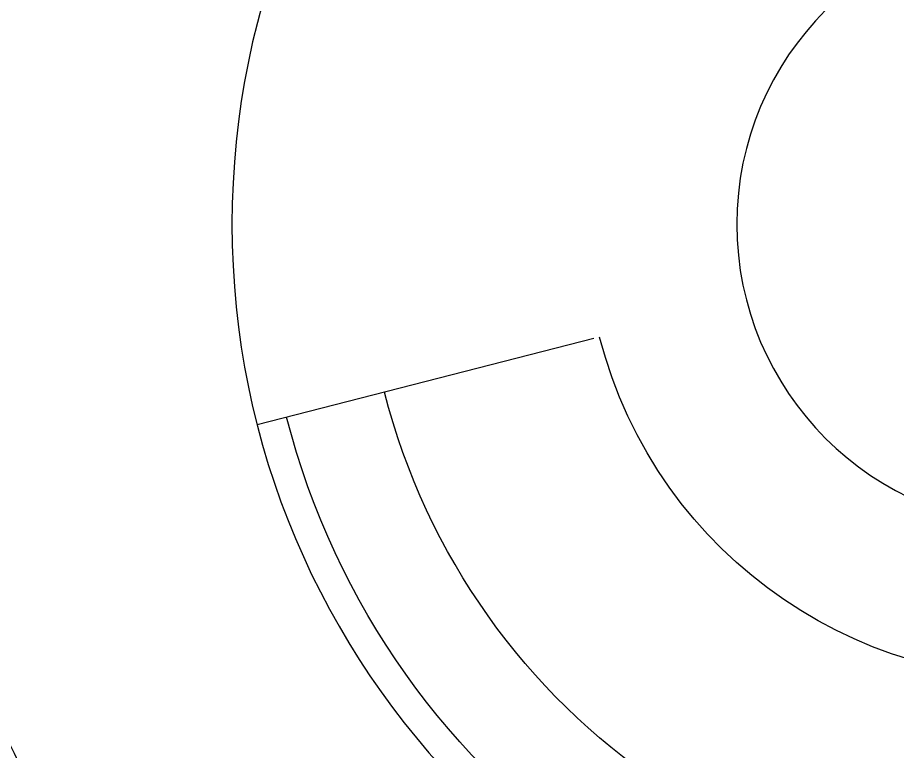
# Model space of a CAD drawing. Header units: millimetres. Extents: x -1030105 to 906887, y -616134 to 1220667.
# Drawn here: x -79223 to -77481, y 507964 to 509418 of the extents above; entities that cross this region are included whole.
import ezdxf

# ---------------------------------------------------------------- set-up
doc = ezdxf.new("R2010")
doc.units = ezdxf.units.MM
doc.header["$MEASUREMENT"] = 0
doc.layers.add('A-Furniture', color=143, linetype='Continuous')

# ---------------------------------------------------------------- blocks, each defined once
blk = doc.blocks.new('ggsr4')
blk.add_line((141076.7, 1125540.1), (140402.5, 1125678))
at = {"color": 0}
blk.add_circle((141970, 1125357.5), 600, dxfattribs=at)
for radius in [1540, 1340, 900]:
    blk.add_arc((141970, 1125357.5), radius, 280.3625, 168.4458, dxfattribs=at)
at = {"layer": 'A-Furniture', "color": 8, "linetype": 'Continuous', "ltscale": 50}
blk.add_circle((141970, 1125357.5), 1600, dxfattribs=at)
blk.add_arc((141970, 1125357.5), 1540, 280.3625, 168.4458, dxfattribs=at)
blk = doc.blocks.new('FUR')
at = {"layer": 'A-Furniture'}
for p, xscale, rotation in [((-229801.8, 1102697.5), -1, 182.8269729975592), ((237660.4, 1084745.3), -0.9999999999999997, 158.8499458727467)]:
    blk.add_blockref('ggsr4', p, dxfattribs=dict(at, xscale=xscale, rotation=rotation))
blk = doc.blocks.new('BỐ TRÍ LAY OUT')
at = {"layer": 'A-Furniture', "color": 3}
blk.add_blockref('FUR', (48783.7, 18654.7), dxfattribs=at)
blk = doc.blocks.new('KIẾN TRÚC')
h = blk.add_hatch(color=9)
h.dxf.hatch_style = 1
edge = h.paths.add_edge_path(flags=16)
edge.add_line((62282, 27412), (55232.8, 27412))
edge.add_arc((32545.5, 30716.7), 22926.7, 284.53695, 351.71258, ccw=False)
edge.add_line((38300.2, 8523.9), (13217.5, 8523.9))
edge.add_arc((23753.1, 24110.8), 18813.6, 227.76772, 235.9443, ccw=False)
edge.add_arc((7788.8, 12733.4), 4187, 236.059, 322.4361, ccw=False)
edge.add_arc((13873.6, 18503.3), 12505.3, 190.83274, 227.66057, ccw=False)
edge.add_arc((25477.5, 20792.2), 24332.7, 180.68322, 190.99113, ccw=False)
edge.add_arc((3282.9, 20557.2), 2137.1, 101.0808, 181.4794, ccw=False)
edge.add_line((2872.2, 22654.5), (4986.1, 23013.1))
edge.add_arc((28039.7, 24288.4), 23088.9, 153.20143, 183.1663, ccw=False)
edge.add_arc((10232.3, 40544.6), 6483.1, 182.84011, 244.39627, ccw=False)
edge.add_arc((-6425, 39970.9), 10185.3, 1.42081, 26.70696)
edge.add_arc((10590.6, 49414.3), 9292.7, 144.71332, 211.57549, ccw=False)
edge.add_arc((-12326.2, 64090.2), 17935.6, 328.73754, 356.18995)
edge.add_arc((16735.3, 62308.6), 11181, 84.12439, 176.97619, ccw=False)
edge.add_arc((20709, 99752.5), 26473.2, 263.86537, 288.48696)
edge.add_arc((35667.4, 54479.7), 21207.1, 73.35107, 108.03024, ccw=False)
edge.add_arc((44765.5, 84516.2), 10177.4, 252.72587, 285.71301)
edge.add_arc((49659, 68416), 6655.6, 49.49954, 108.73112, ccw=False)
edge.add_arc((48035, 66009.8), 9545.5, -2.32883, 51.46764, ccw=False)
edge.add_line((57572.7, 65622), (49483.5, 65623.9))
edge.add_line((49483.5, 65623.9), (62282, 65623.9))
edge.add_line((62282, 65623.9), (62282, 27412))
h.paths.add_polyline_path([(0, 77895.5), (64428.5, 77895.5), (64428.5, -0.6), (-1.8, 0.6)])

msp = doc.modelspace()

# ---------------------------------------------------------------- block references
at = {"color": 3}
for name, p in [('KIẾN TRÚC', (-106778.5, 495876.5)), ('BỐ TRÍ LAY OUT', (-93480.293, 504642.113))]:
    msp.add_blockref(name, p, dxfattribs=at)

doc.saveas('drawing.dxf')
